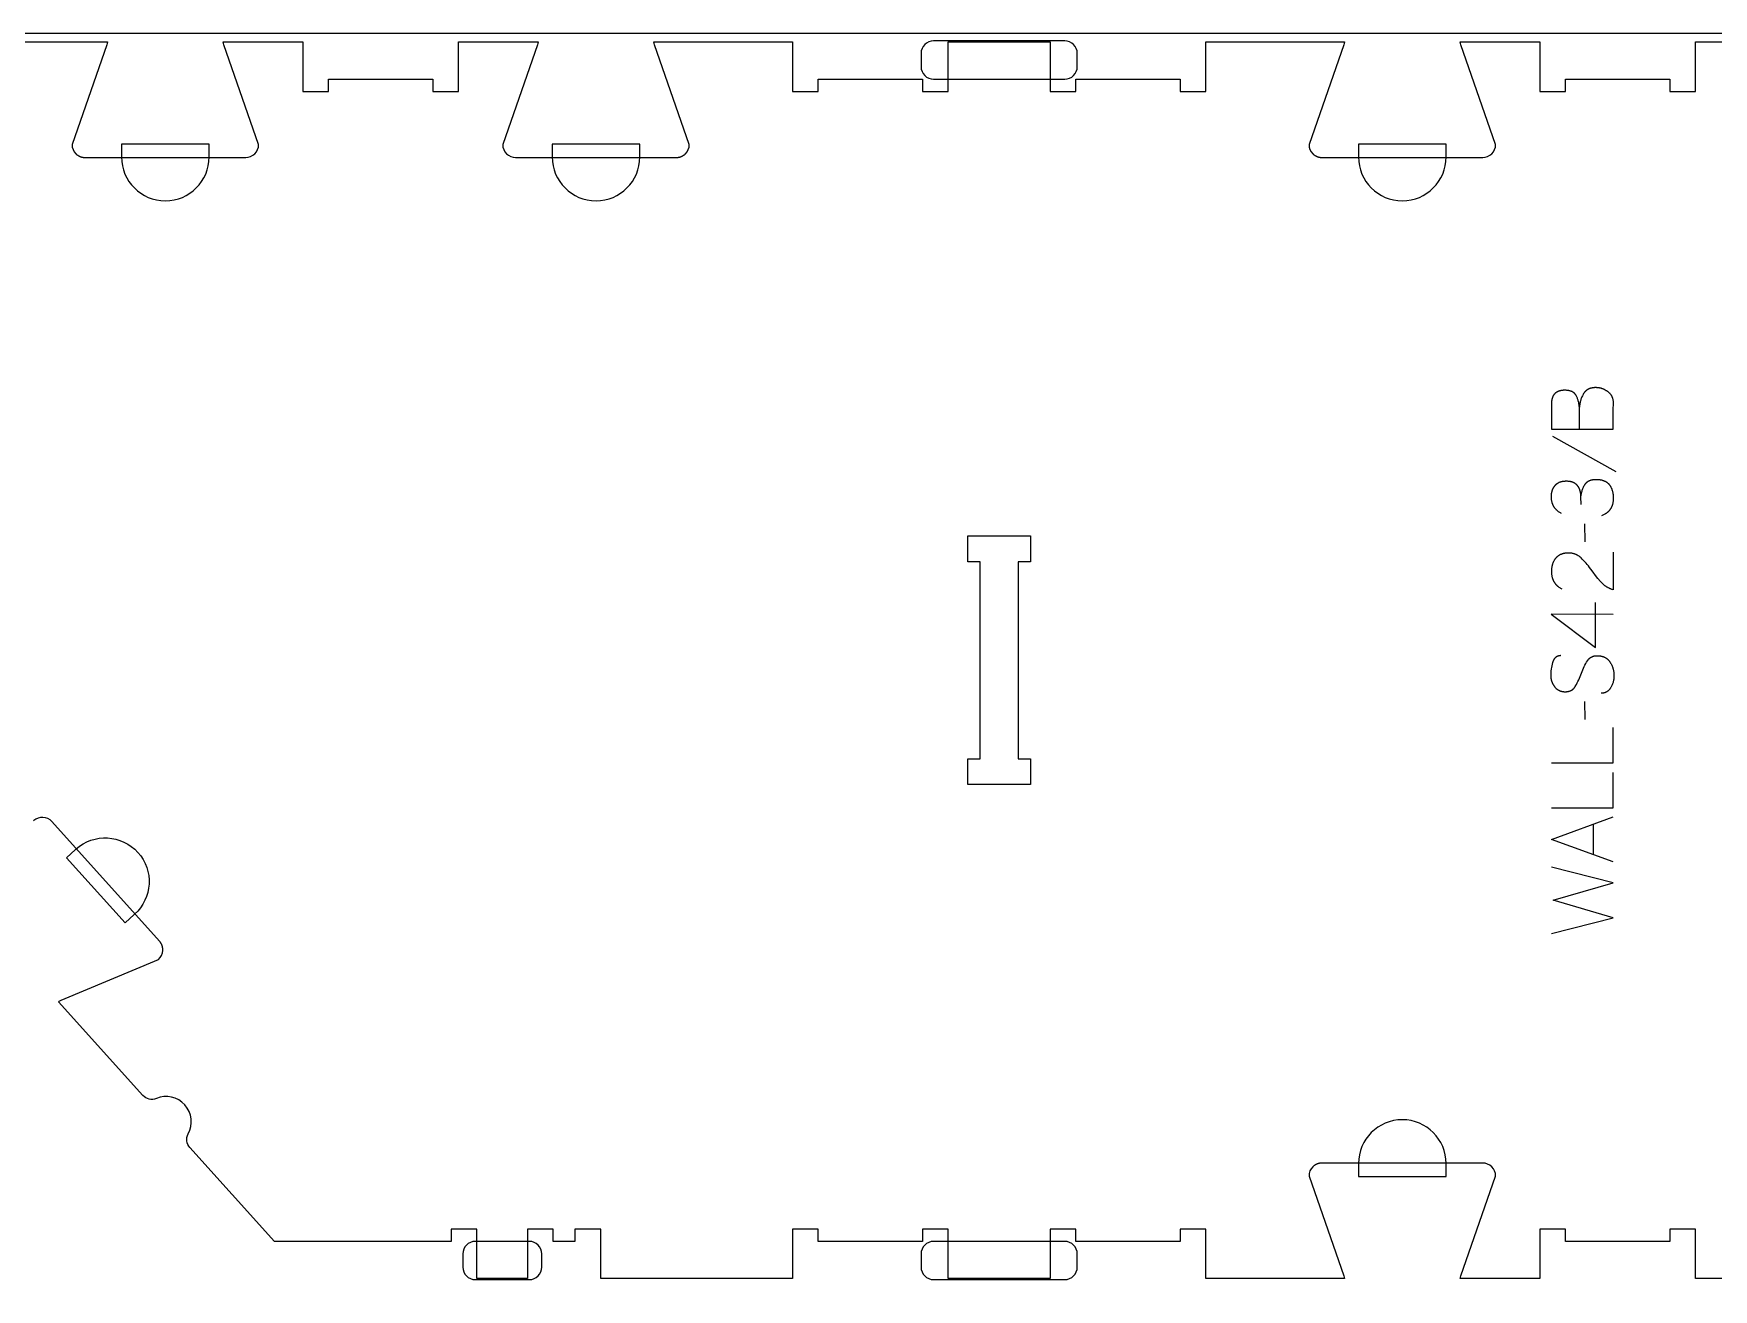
# Model space of a CAD drawing. Extents: x -13885 to -10701, y -19593 to -11999.
# Drawn here: x -13108 to -12293, y -13312 to -12703 of the extents above; entities that cross this region are included whole.
import ezdxf

# ---------------------------------------------------------------- set-up
doc = ezdxf.new("R2010")
doc.units = 0
for name, color, linetype in [('0_SHEET_SPRUCEPLY_2440X122', 1, 'CONTINUOUS'), ('1_ANYTOOL_1MMDEEP_LABELS_S', 2, 'CONTINUOUS'), ('3_ANYTOOL_CUTTHROUGH_INSID', 4, 'CONTINUOUS'), ('4_ANYTOOL_CUTTHROUGH_OUTSI', 5, 'CONTINUOUS'), ('5_ANYTOOL_HALF_MILL_9MM_IN', 3, 'CONTINUOUS')]:
    doc.layers.add(name, color=color, linetype=linetype)

msp = doc.modelspace()

# ---------------------------------------------------------------- linework, layer by layer
at = {"layer": '0_SHEET_SPRUCEPLY_2440X122'}
msp.add_lwpolyline([(-13513.11, -12703.28), (-13513.11, -13923.28), (-11073.11, -13923.28), (-11073.11, -12703.28)], close=True, dxfattribs=at)
at = {"layer": '1_ANYTOOL_1MMDEEP_LABELS_S'}
for points in [[(-12371.69, -12894.97), (-12341.69, -12894.97), (-12341.69, -12885.28), (-12341.6, -12882.75), (-12341.6, -12882.52), (-12341.6, -12882.3), (-12341.6, -12882.07), (-12341.61, -12881.86), (-12341.63, -12881.64), (-12341.65, -12881.43), (-12341.68, -12881.22), (-12341.72, -12881.01), (-12341.75, -12880.81), (-12341.8, -12880.6), (-12341.85, -12880.41), (-12341.91, -12880.21), (-12341.97, -12880.02), (-12342.03, -12879.83), (-12342.11, -12879.65), (-12342.19, -12879.47), (-12342.27, -12879.29), (-12342.36, -12879.11), (-12342.45, -12878.94), (-12342.55, -12878.77), (-12342.66, -12878.61), (-12342.77, -12878.44), (-12342.89, -12878.28), (-12343.01, -12878.13), (-12343.14, -12877.97), (-12343.27, -12877.82), (-12343.41, -12877.68), (-12343.56, -12877.53), (-12343.71, -12877.39), (-12343.87, -12877.25), (-12344.03, -12877.12), (-12344.19, -12876.99), (-12344.36, -12876.86), (-12344.54, -12876.74), (-12344.71, -12876.62), (-12344.88, -12876.5), (-12345.06, -12876.39), (-12345.24, -12876.28), (-12345.41, -12876.18), (-12345.59, -12876.08), (-12345.77, -12875.98), (-12345.95, -12875.89), (-12346.13, -12875.8), (-12346.32, -12875.72), (-12346.5, -12875.64), (-12346.69, -12875.57), (-12346.87, -12875.5), (-12347.06, -12875.43), (-12347.25, -12875.37), (-12347.44, -12875.31), (-12347.63, -12875.25), (-12347.82, -12875.2), (-12348.02, -12875.15), (-12348.21, -12875.11), (-12348.41, -12875.07), (-12348.6, -12875.04), (-12348.8, -12875.01), (-12349, -12874.98), (-12349.2, -12874.96), (-12349.4, -12874.94), (-12349.6, -12874.93), (-12349.81, -12874.92), (-12350.01, -12874.91), (-12350.22, -12874.91), (-12350.47, -12874.91), (-12350.72, -12874.92), (-12350.96, -12874.93), (-12351.2, -12874.95), (-12351.43, -12874.98), (-12351.66, -12875.01), (-12351.89, -12875.05), (-12352.11, -12875.09), (-12352.32, -12875.14), (-12352.54, -12875.19), (-12352.74, -12875.25), (-12352.95, -12875.32), (-12353.15, -12875.39), (-12353.34, -12875.47), (-12353.53, -12875.55), (-12353.71, -12875.64), (-12353.8, -12875.68), (-12353.89, -12875.73), (-12353.98, -12875.78), (-12354.07, -12875.83), (-12354.16, -12875.88), (-12354.24, -12875.94), (-12354.33, -12875.99), (-12354.41, -12876.05), (-12354.49, -12876.1), (-12354.57, -12876.16), (-12354.65, -12876.22), (-12354.73, -12876.29), (-12354.81, -12876.35), (-12354.88, -12876.41), (-12354.96, -12876.48), (-12355.03, -12876.55), (-12355.11, -12876.62), (-12355.18, -12876.69), (-12355.25, -12876.76), (-12355.32, -12876.83), (-12355.39, -12876.91), (-12355.45, -12876.98), (-12355.59, -12877.14), (-12355.71, -12877.3), (-12355.83, -12877.47), (-12355.95, -12877.64), (-12356.07, -12877.82), (-12356.28, -12878.19), (-12356.49, -12878.56), (-12356.68, -12878.94), (-12356.86, -12879.33), (-12357.03, -12879.72), (-12357.19, -12880.12), (-12357.34, -12880.52), (-12357.47, -12880.93), (-12357.6, -12881.35), (-12357.71, -12881.77), (-12357.81, -12882.19), (-12357.9, -12882.63), (-12357.98, -12883.07), (-12358.05, -12883.51), (-12358.1, -12883.97), (-12358.14, -12884.42)], [(-12358.02, -12894.97), (-12358.14, -12884.42), (-12358.18, -12884.02), (-12358.22, -12883.63), (-12358.26, -12883.24), (-12358.32, -12882.86), (-12358.39, -12882.48), (-12358.46, -12882.11), (-12358.55, -12881.75), (-12358.64, -12881.39), (-12358.74, -12881.03), (-12358.86, -12880.68), (-12358.98, -12880.34), (-12359.1, -12880), (-12359.24, -12879.67), (-12359.39, -12879.34), (-12359.54, -12879.02), (-12359.71, -12878.7), (-12359.75, -12878.62), (-12359.8, -12878.55), (-12359.84, -12878.47), (-12359.89, -12878.4), (-12359.94, -12878.33), (-12359.99, -12878.25), (-12360.04, -12878.18), (-12360.09, -12878.11), (-12360.14, -12878.05), (-12360.2, -12877.98), (-12360.26, -12877.91), (-12360.31, -12877.85), (-12360.37, -12877.79), (-12360.43, -12877.72), (-12360.5, -12877.66), (-12360.56, -12877.6), (-12360.62, -12877.55), (-12360.69, -12877.49), (-12360.76, -12877.43), (-12360.83, -12877.38), (-12360.9, -12877.33), (-12360.97, -12877.27), (-12361.04, -12877.22), (-12361.12, -12877.17), (-12361.19, -12877.13), (-12361.27, -12877.08), (-12361.35, -12877.03), (-12361.43, -12876.99), (-12361.51, -12876.94), (-12361.59, -12876.9), (-12361.67, -12876.86), (-12361.76, -12876.82), (-12361.85, -12876.78), (-12361.94, -12876.75), (-12362.12, -12876.67), (-12362.3, -12876.61), (-12362.49, -12876.55), (-12362.69, -12876.49), (-12362.89, -12876.44), (-12363.1, -12876.39), (-12363.31, -12876.35), (-12363.53, -12876.31), (-12363.76, -12876.28), (-12363.99, -12876.26), (-12364.22, -12876.23), (-12364.46, -12876.22), (-12364.71, -12876.2), (-12364.96, -12876.2), (-12365.22, -12876.19), (-12365.61, -12876.2), (-12365.81, -12876.21), (-12366, -12876.22), (-12366.19, -12876.24), (-12366.37, -12876.25), (-12366.55, -12876.27), (-12366.73, -12876.3), (-12366.91, -12876.33), (-12367.08, -12876.36), (-12367.25, -12876.39), (-12367.41, -12876.43), (-12367.58, -12876.47), (-12367.74, -12876.51), (-12367.89, -12876.56), (-12368.05, -12876.61), (-12368.2, -12876.67), (-12368.34, -12876.72), (-12368.49, -12876.78), (-12368.63, -12876.85), (-12368.77, -12876.91), (-12368.9, -12876.98), (-12369.03, -12877.06), (-12369.16, -12877.13), (-12369.28, -12877.21), (-12369.41, -12877.3), (-12369.52, -12877.38), (-12369.64, -12877.47), (-12369.75, -12877.57), (-12369.86, -12877.66), (-12369.97, -12877.76), (-12370.07, -12877.87), (-12370.17, -12877.97), (-12370.27, -12878.08), (-12370.36, -12878.19), (-12370.45, -12878.31), (-12370.54, -12878.43), (-12370.62, -12878.55), (-12370.7, -12878.68), (-12370.78, -12878.81), (-12370.85, -12878.94), (-12370.92, -12879.07), (-12370.99, -12879.21), (-12371.06, -12879.35), (-12371.12, -12879.5), (-12371.18, -12879.65), (-12371.23, -12879.8), (-12371.28, -12879.96), (-12371.33, -12880.11), (-12371.38, -12880.27), (-12371.42, -12880.44), (-12371.46, -12880.61), (-12371.5, -12880.78), (-12371.53, -12880.95), (-12371.56, -12881.13), (-12371.59, -12881.31), (-12371.61, -12881.5), (-12371.63, -12881.69), (-12371.65, -12881.88), (-12371.66, -12882.07), (-12371.68, -12882.47), (-12371.69, -12882.88), (-12371.69, -12894.97)], [(-12371.22, -12898.39), (-12340.44, -12915.58)], [(-12366.76, -12935.94), (-12367.06, -12935.78), (-12367.36, -12935.61), (-12367.64, -12935.44), (-12367.91, -12935.27), (-12368.18, -12935.08), (-12368.43, -12934.89), (-12368.68, -12934.7), (-12368.8, -12934.6), (-12368.91, -12934.49), (-12369.03, -12934.39), (-12369.14, -12934.28), (-12369.25, -12934.18), (-12369.36, -12934.07), (-12369.46, -12933.96), (-12369.56, -12933.85), (-12369.66, -12933.74), (-12369.76, -12933.62), (-12369.86, -12933.5), (-12369.95, -12933.39), (-12370.04, -12933.27), (-12370.13, -12933.15), (-12370.21, -12933.02), (-12370.3, -12932.9), (-12370.38, -12932.77), (-12370.45, -12932.65), (-12370.53, -12932.52), (-12370.6, -12932.39), (-12370.68, -12932.26), (-12370.74, -12932.12), (-12370.81, -12931.99), (-12370.87, -12931.85), (-12370.94, -12931.71), (-12370.99, -12931.57), (-12371.05, -12931.43), (-12371.1, -12931.29), (-12371.16, -12931.15), (-12371.21, -12931), (-12371.25, -12930.85), (-12371.3, -12930.7), (-12371.38, -12930.4), (-12371.45, -12930.09), (-12371.51, -12929.78), (-12371.57, -12929.45), (-12371.61, -12929.13), (-12371.64, -12928.79), (-12371.67, -12928.45), (-12371.68, -12928.1), (-12371.69, -12927.75), (-12371.69, -12927.54), (-12371.68, -12927.33), (-12371.67, -12927.13), (-12371.66, -12926.92), (-12371.64, -12926.72), (-12371.62, -12926.53), (-12371.6, -12926.33), (-12371.57, -12926.14), (-12371.54, -12925.95), (-12371.5, -12925.76), (-12371.46, -12925.57), (-12371.42, -12925.39), (-12371.38, -12925.21), (-12371.33, -12925.03), (-12371.27, -12924.86), (-12371.22, -12924.68), (-12371.15, -12924.51), (-12371.09, -12924.34), (-12371.02, -12924.18), (-12370.95, -12924.01), (-12370.87, -12923.85), (-12370.8, -12923.69), (-12370.71, -12923.54), (-12370.63, -12923.38), (-12370.54, -12923.23), (-12370.44, -12923.08), (-12370.34, -12922.94), (-12370.24, -12922.79), (-12370.14, -12922.65), (-12370.03, -12922.51), (-12369.92, -12922.38), (-12369.8, -12922.24), (-12369.68, -12922.11), (-12369.56, -12921.99), (-12369.43, -12921.87), (-12369.31, -12921.75), (-12369.17, -12921.63), (-12369.04, -12921.52), (-12368.9, -12921.42), (-12368.76, -12921.32), (-12368.62, -12921.22), (-12368.47, -12921.13), (-12368.32, -12921.04), (-12368.16, -12920.96), (-12368.01, -12920.88), (-12367.85, -12920.8), (-12367.69, -12920.73), (-12367.52, -12920.66), (-12367.35, -12920.6), (-12367.18, -12920.54), (-12367, -12920.49), (-12366.82, -12920.44), (-12366.64, -12920.39), (-12366.46, -12920.35), (-12366.27, -12920.31), (-12366.08, -12920.28), (-12365.89, -12920.25), (-12365.69, -12920.23), (-12365.49, -12920.21), (-12365.29, -12920.19), (-12365.08, -12920.18), (-12364.87, -12920.17), (-12364.66, -12920.17), (-12364.1, -12920.17), (-12363.77, -12920.18), (-12363.45, -12920.21), (-12363.13, -12920.24), (-12362.83, -12920.28), (-12362.69, -12920.3), (-12362.54, -12920.33), (-12362.4, -12920.36), (-12362.26, -12920.39), (-12362.12, -12920.42), (-12361.99, -12920.46), (-12361.86, -12920.49), (-12361.73, -12920.53), (-12361.6, -12920.57), (-12361.48, -12920.62), (-12361.36, -12920.66), (-12361.24, -12920.71), (-12361.13, -12920.76), (-12361.01, -12920.82), (-12360.9, -12920.87), (-12360.79, -12920.93), (-12360.69, -12920.99), (-12360.59, -12921.05), (-12360.49, -12921.12), (-12360.39, -12921.18), (-12360.29, -12921.25), (-12360.2, -12921.32), (-12360.02, -12921.47), (-12359.85, -12921.62), (-12359.69, -12921.78), (-12359.53, -12921.94), (-12359.45, -12922.02), (-12359.37, -12922.1), (-12359.3, -12922.18), (-12359.23, -12922.27), (-12359.16, -12922.35), (-12359.09, -12922.44), (-12359.02, -12922.53), (-12358.96, -12922.62), (-12358.9, -12922.71), (-12358.83, -12922.8), (-12358.77, -12922.89), (-12358.71, -12922.99), (-12358.66, -12923.08), (-12358.6, -12923.18), (-12358.55, -12923.27), (-12358.5, -12923.37), (-12358.45, -12923.47), (-12358.4, -12923.57), (-12358.35, -12923.67), (-12358.31, -12923.77), (-12358.26, -12923.88), (-12358.22, -12923.98), (-12358.14, -12924.19), (-12358.07, -12924.41), (-12358, -12924.63), (-12357.94, -12924.85), (-12357.88, -12925.07), (-12357.82, -12925.29), (-12357.77, -12925.52), (-12357.73, -12925.75), (-12357.68, -12925.98), (-12357.65, -12926.21), (-12357.61, -12926.45), (-12357.58, -12926.68), (-12357.56, -12926.92), (-12357.54, -12927.16), (-12357.52, -12927.41), (-12357.51, -12927.65), (-12357.5, -12927.9), (-12357.46, -12931.61)], [(-12357.46, -12928.82), (-12357.43, -12928.39), (-12357.39, -12927.95), (-12357.35, -12927.52), (-12357.29, -12927.1), (-12357.22, -12926.68), (-12357.13, -12926.27), (-12357.04, -12925.85), (-12356.94, -12925.45), (-12356.82, -12925.05), (-12356.7, -12924.65), (-12356.56, -12924.25), (-12356.42, -12923.86), (-12356.26, -12923.48), (-12356.09, -12923.1), (-12355.91, -12922.72), (-12355.72, -12922.35), (-12355.62, -12922.17), (-12355.52, -12921.99), (-12355.46, -12921.91), (-12355.41, -12921.82), (-12355.35, -12921.74), (-12355.29, -12921.66), (-12355.23, -12921.58), (-12355.17, -12921.5), (-12355.11, -12921.42), (-12355.05, -12921.35), (-12354.99, -12921.27), (-12354.92, -12921.2), (-12354.85, -12921.13), (-12354.79, -12921.06), (-12354.72, -12920.99), (-12354.65, -12920.92), (-12354.58, -12920.86), (-12354.5, -12920.79), (-12354.43, -12920.73), (-12354.36, -12920.67), (-12354.28, -12920.61), (-12354.2, -12920.55), (-12354.12, -12920.49), (-12354.05, -12920.44), (-12353.96, -12920.38), (-12353.88, -12920.33), (-12353.8, -12920.28), (-12353.71, -12920.23), (-12353.63, -12920.18), (-12353.54, -12920.13), (-12353.45, -12920.09), (-12353.37, -12920.04), (-12353.27, -12920), (-12353.18, -12919.96), (-12353.09, -12919.92), (-12353, -12919.88), (-12352.8, -12919.81), (-12352.61, -12919.74), (-12352.41, -12919.68), (-12352.2, -12919.63), (-12351.99, -12919.58), (-12351.77, -12919.54), (-12351.55, -12919.5), (-12351.33, -12919.47), (-12351.1, -12919.44), (-12350.86, -12919.42), (-12350.62, -12919.41), (-12350.38, -12919.4), (-12350.13, -12919.39), (-12349.85, -12919.4), (-12349.58, -12919.4), (-12349.31, -12919.42), (-12349.04, -12919.43), (-12348.79, -12919.45), (-12348.53, -12919.48), (-12348.28, -12919.51), (-12348.04, -12919.55), (-12347.8, -12919.59), (-12347.56, -12919.64), (-12347.33, -12919.69), (-12347.11, -12919.74), (-12346.89, -12919.8), (-12346.68, -12919.87), (-12346.47, -12919.94), (-12346.26, -12920.02), (-12346.06, -12920.1), (-12345.87, -12920.18), (-12345.68, -12920.27), (-12345.49, -12920.37), (-12345.31, -12920.46), (-12345.14, -12920.57), (-12344.97, -12920.68), (-12344.8, -12920.79), (-12344.64, -12920.91), (-12344.49, -12921.04), (-12344.34, -12921.16), (-12344.26, -12921.23), (-12344.19, -12921.3), (-12344.12, -12921.37), (-12344.05, -12921.44), (-12343.98, -12921.51), (-12343.91, -12921.58), (-12343.85, -12921.65), (-12343.78, -12921.73), (-12343.66, -12921.88), (-12343.54, -12922.04), (-12343.42, -12922.2), (-12343.31, -12922.36), (-12343.2, -12922.53), (-12343.09, -12922.7), (-12342.99, -12922.88), (-12342.89, -12923.05), (-12342.8, -12923.24), (-12342.71, -12923.42), (-12342.62, -12923.61), (-12342.54, -12923.8), (-12342.46, -12924), (-12342.38, -12924.2), (-12342.31, -12924.4), (-12342.24, -12924.61), (-12342.18, -12924.82), (-12342.12, -12925.03), (-12342.06, -12925.25), (-12342.01, -12925.47), (-12341.96, -12925.69), (-12341.92, -12925.92), (-12341.88, -12926.15), (-12341.84, -12926.38), (-12341.81, -12926.62), (-12341.76, -12927.11), (-12341.72, -12927.61), (-12341.69, -12928.12), (-12341.69, -12928.65), (-12341.69, -12929.03), (-12341.71, -12929.41), (-12341.74, -12929.77), (-12341.78, -12930.13), (-12341.83, -12930.48), (-12341.86, -12930.66), (-12341.89, -12930.83), (-12341.92, -12931), (-12341.96, -12931.16), (-12342, -12931.33), (-12342.04, -12931.49), (-12342.09, -12931.65), (-12342.14, -12931.81), (-12342.19, -12931.97), (-12342.24, -12932.12), (-12342.3, -12932.28), (-12342.36, -12932.43), (-12342.42, -12932.58), (-12342.49, -12932.73), (-12342.56, -12932.87), (-12342.63, -12933.02), (-12342.7, -12933.16), (-12342.78, -12933.3), (-12342.86, -12933.43), (-12342.94, -12933.57), (-12343.02, -12933.7), (-12343.11, -12933.84), (-12343.2, -12933.97), (-12343.3, -12934.1), (-12343.39, -12934.22), (-12343.49, -12934.35), (-12343.59, -12934.47), (-12343.7, -12934.59), (-12343.8, -12934.71), (-12343.91, -12934.83), (-12344.03, -12934.94), (-12344.14, -12935.05), (-12344.26, -12935.16), (-12344.38, -12935.27), (-12344.51, -12935.38), (-12344.63, -12935.49), (-12344.76, -12935.59), (-12344.89, -12935.69), (-12345.03, -12935.79), (-12345.17, -12935.89), (-12345.31, -12935.98), (-12345.45, -12936.08), (-12345.6, -12936.17), (-12345.74, -12936.26), (-12346.05, -12936.43), (-12346.37, -12936.6), (-12346.7, -12936.76), (-12347.04, -12936.91), (-12347.39, -12937.05)], [(-12355.57, -12940.91), (-12355.49, -12949.69)], [(-12341.73, -12954.62), (-12341.77, -12972.92), (-12342.23, -12972.78), (-12342.45, -12972.7), (-12342.68, -12972.62), (-12342.89, -12972.53), (-12343.11, -12972.44), (-12343.33, -12972.35), (-12343.54, -12972.25), (-12343.75, -12972.15), (-12343.96, -12972.05), (-12344.16, -12971.94), (-12344.37, -12971.83), (-12344.57, -12971.72), (-12344.76, -12971.6), (-12344.96, -12971.48), (-12345.15, -12971.35), (-12345.34, -12971.22), (-12345.53, -12971.09), (-12345.72, -12970.96), (-12345.9, -12970.82), (-12346.08, -12970.68), (-12346.26, -12970.53), (-12346.44, -12970.38), (-12346.61, -12970.23), (-12346.79, -12970.07), (-12346.96, -12969.91), (-12347.12, -12969.75), (-12347.29, -12969.58), (-12347.45, -12969.41), (-12347.61, -12969.23), (-12347.92, -12968.87), (-12349.14, -12967.4), (-12350.33, -12965.91), (-12351.49, -12964.4), (-12352.62, -12962.87), (-12353.18, -12962.12), (-12353.75, -12961.38), (-12354.32, -12960.67), (-12354.91, -12959.99), (-12355.5, -12959.32), (-12356.1, -12958.67), (-12356.71, -12958.05), (-12357.33, -12957.45), (-12357.49, -12957.31), (-12357.65, -12957.17), (-12357.81, -12957.03), (-12357.97, -12956.9), (-12358.13, -12956.77), (-12358.3, -12956.65), (-12358.47, -12956.53), (-12358.65, -12956.42), (-12358.82, -12956.31), (-12359, -12956.21), (-12359.18, -12956.11), (-12359.36, -12956.02), (-12359.54, -12955.93), (-12359.73, -12955.84), (-12359.91, -12955.76), (-12360.1, -12955.68), (-12360.3, -12955.61), (-12360.49, -12955.55), (-12360.69, -12955.48), (-12360.89, -12955.43), (-12361.09, -12955.37), (-12361.29, -12955.32), (-12361.5, -12955.28), (-12361.71, -12955.24), (-12361.92, -12955.21), (-12362.13, -12955.18), (-12362.35, -12955.15), (-12362.57, -12955.13), (-12362.79, -12955.12), (-12363.01, -12955.1), (-12363.23, -12955.1), (-12363.46, -12955.09), (-12363.71, -12955.1), (-12363.95, -12955.1), (-12364.2, -12955.12), (-12364.44, -12955.13), (-12364.67, -12955.16), (-12364.9, -12955.18), (-12365.13, -12955.22), (-12365.35, -12955.25), (-12365.57, -12955.29), (-12365.79, -12955.34), (-12366, -12955.39), (-12366.21, -12955.45), (-12366.41, -12955.51), (-12366.61, -12955.58), (-12366.81, -12955.65), (-12367, -12955.73), (-12367.19, -12955.81), (-12367.38, -12955.89), (-12367.56, -12955.99), (-12367.74, -12956.08), (-12367.92, -12956.18), (-12368.09, -12956.29), (-12368.25, -12956.4), (-12368.42, -12956.52), (-12368.58, -12956.64), (-12368.73, -12956.76), (-12368.88, -12956.89), (-12369.03, -12957.03), (-12369.18, -12957.17), (-12369.32, -12957.32), (-12369.45, -12957.47), (-12369.59, -12957.62), (-12369.72, -12957.78), (-12369.84, -12957.94), (-12369.96, -12958.11), (-12370.08, -12958.28), (-12370.19, -12958.45), (-12370.3, -12958.62), (-12370.41, -12958.79), (-12370.51, -12958.97), (-12370.6, -12959.15), (-12370.69, -12959.33), (-12370.78, -12959.52), (-12370.87, -12959.71), (-12370.95, -12959.9), (-12371.02, -12960.09), (-12371.09, -12960.29), (-12371.16, -12960.48), (-12371.23, -12960.68), (-12371.29, -12960.89), (-12371.34, -12961.09), (-12371.39, -12961.3), (-12371.44, -12961.51), (-12371.48, -12961.73), (-12371.52, -12961.94), (-12371.56, -12962.16), (-12371.59, -12962.38), (-12371.61, -12962.61), (-12371.64, -12962.84), (-12371.65, -12963.07), (-12371.67, -12963.3), (-12371.68, -12963.53), (-12371.69, -12964.01), (-12371.68, -12964.37), (-12371.67, -12964.73), (-12371.64, -12965.09), (-12371.61, -12965.43), (-12371.56, -12965.78), (-12371.51, -12966.11), (-12371.44, -12966.44), (-12371.37, -12966.76), (-12371.28, -12967.07), (-12371.24, -12967.23), (-12371.19, -12967.38), (-12371.14, -12967.53), (-12371.08, -12967.68), (-12371.03, -12967.83), (-12370.97, -12967.97), (-12370.91, -12968.12), (-12370.85, -12968.26), (-12370.78, -12968.4), (-12370.71, -12968.54), (-12370.64, -12968.68), (-12370.57, -12968.82), (-12370.49, -12968.95), (-12370.41, -12969.09), (-12370.33, -12969.22), (-12370.25, -12969.35), (-12370.16, -12969.48), (-12370.07, -12969.6), (-12369.98, -12969.73), (-12369.89, -12969.85), (-12369.79, -12969.98), (-12369.69, -12970.1), (-12369.59, -12970.21), (-12369.49, -12970.33), (-12369.38, -12970.45), (-12369.28, -12970.56), (-12369.17, -12970.67), (-12369.05, -12970.78), (-12368.94, -12970.89), (-12368.82, -12971), (-12368.7, -12971.11), (-12368.57, -12971.21), (-12368.32, -12971.41), (-12368.06, -12971.61), (-12367.78, -12971.8), (-12367.5, -12971.98), (-12367.2, -12972.16), (-12366.9, -12972.33), (-12366.59, -12972.49)], [(-12350.34, -13000.82), (-12350.34, -12979.05)], [(-12341.69, -12984.84), (-12371.73, -12984.79), (-12350.34, -13000.82)], [(-12367.1, -13004.85), (-12367.29, -13004.85), (-12367.38, -13004.86), (-12367.47, -13004.86), (-12367.56, -13004.87), (-12367.65, -13004.88), (-12367.74, -13004.89), (-12367.83, -13004.9), (-12367.92, -13004.92), (-12368, -13004.93), (-12368.09, -13004.95), (-12368.17, -13004.97), (-12368.25, -13004.99), (-12368.33, -13005.01), (-12368.41, -13005.03), (-12368.49, -13005.06), (-12368.57, -13005.08), (-12368.65, -13005.11), (-12368.72, -13005.14), (-12368.8, -13005.17), (-12368.87, -13005.2), (-12368.95, -13005.24), (-12369.02, -13005.27), (-12369.09, -13005.31), (-12369.16, -13005.35), (-12369.23, -13005.39), (-12369.29, -13005.43), (-12369.36, -13005.48), (-12369.43, -13005.52), (-12369.49, -13005.57), (-12369.56, -13005.62), (-12369.62, -13005.67), (-12369.68, -13005.72), (-12369.74, -13005.78), (-12369.8, -13005.83), (-12369.86, -13005.89), (-12369.92, -13005.95), (-12369.97, -13006.01), (-12370.03, -13006.07), (-12370.08, -13006.13), (-12370.14, -13006.2), (-12370.19, -13006.26), (-12370.24, -13006.33), (-12370.29, -13006.4), (-12370.34, -13006.47), (-12370.39, -13006.55), (-12370.44, -13006.62), (-12370.48, -13006.7), (-12370.53, -13006.77), (-12370.57, -13006.85), (-12370.62, -13006.93), (-12370.66, -13007.02), (-12370.74, -13007.19), (-12370.82, -13007.36), (-12370.89, -13007.54), (-12370.96, -13007.73), (-12371.03, -13007.93), (-12371.09, -13008.13), (-12371.31, -13008.94), (-12371.5, -13009.74), (-12371.66, -13010.53), (-12371.79, -13011.3), (-12371.85, -13011.68), (-12371.9, -13012.05), (-12371.94, -13012.43), (-12371.97, -13012.79), (-12372, -13013.16), (-12372.02, -13013.52), (-12372.03, -13013.88), (-12372.03, -13014.24), (-12372.03, -13014.43), (-12372.02, -13014.63), (-12372.01, -13014.82), (-12372, -13015.01), (-12371.99, -13015.2), (-12371.97, -13015.39), (-12371.94, -13015.58), (-12371.92, -13015.76), (-12371.89, -13015.95), (-12371.85, -13016.13), (-12371.81, -13016.31), (-12371.77, -13016.49), (-12371.73, -13016.67), (-12371.68, -13016.85), (-12371.63, -13017.03), (-12371.57, -13017.21), (-12371.52, -13017.38), (-12371.45, -13017.55), (-12371.39, -13017.73), (-12371.32, -13017.9), (-12371.25, -13018.07), (-12371.17, -13018.24), (-12371.09, -13018.4), (-12371.01, -13018.57), (-12370.92, -13018.73), (-12370.83, -13018.9), (-12370.73, -13019.06), (-12370.64, -13019.22), (-12370.53, -13019.38), (-12370.43, -13019.54), (-12370.32, -13019.7), (-12370.21, -13019.85), (-12370.09, -13020), (-12369.97, -13020.15), (-12369.85, -13020.3), (-12369.73, -13020.43), (-12369.6, -13020.57), (-12369.47, -13020.7), (-12369.34, -13020.82), (-12369.2, -13020.94), (-12369.06, -13021.05), (-12368.92, -13021.16), (-12368.77, -13021.27), (-12368.62, -13021.37), (-12368.47, -13021.46), (-12368.32, -13021.55), (-12368.16, -13021.64), (-12368, -13021.72), (-12367.83, -13021.79), (-12367.66, -13021.86), (-12367.49, -13021.93), (-12367.32, -13021.99), (-12367.14, -13022.04), (-12366.96, -13022.09), (-12366.78, -13022.14), (-12366.6, -13022.18), (-12366.41, -13022.22), (-12366.22, -13022.25), (-12366.02, -13022.28), (-12365.82, -13022.3), (-12365.62, -13022.32), (-12365.42, -13022.33), (-12365.21, -13022.33), (-12365, -13022.34), (-12364.79, -13022.33), (-12364.57, -13022.33), (-12364.37, -13022.31), (-12364.16, -13022.29), (-12363.96, -13022.27), (-12363.77, -13022.24), (-12363.57, -13022.2), (-12363.38, -13022.16), (-12363.2, -13022.11), (-12363.02, -13022.06), (-12362.84, -13022), (-12362.66, -13021.94), (-12362.58, -13021.91), (-12362.49, -13021.87), (-12362.41, -13021.83), (-12362.32, -13021.8), (-12362.24, -13021.76), (-12362.16, -13021.72), (-12362.08, -13021.67), (-12362, -13021.63), (-12361.92, -13021.59), (-12361.85, -13021.54), (-12361.77, -13021.49), (-12361.69, -13021.44), (-12361.62, -13021.39), (-12361.54, -13021.34), (-12361.47, -13021.29), (-12361.4, -13021.23), (-12361.33, -13021.18), (-12361.26, -13021.12), (-12361.19, -13021.06), (-12361.12, -13021), (-12361.05, -13020.94), (-12360.99, -13020.88), (-12360.92, -13020.81), (-12360.85, -13020.75), (-12360.73, -13020.61), (-12360.61, -13020.47), (-12360.49, -13020.32), (-12360.37, -13020.17), (-12360.26, -13020.01), (-12360.15, -13019.85), (-12360.05, -13019.68), (-12359.94, -13019.51), (-12359.55, -13018.79), (-12359.17, -13018.06), (-12358.81, -13017.31), (-12358.45, -13016.55), (-12358.1, -13015.77), (-12357.77, -13014.98), (-12357.45, -13014.16), (-12357.14, -13013.34), (-12356.82, -13012.51), (-12356.5, -13011.71), (-12356.15, -13010.92), (-12355.79, -13010.16), (-12355.42, -13009.41), (-12355.03, -13008.68), (-12354.62, -13007.98), (-12354.2, -13007.29), (-12354.09, -13007.13), (-12353.98, -13006.97), (-12353.86, -13006.81), (-12353.8, -13006.74), (-12353.74, -13006.67), (-12353.68, -13006.59), (-12353.62, -13006.52), (-12353.55, -13006.45), (-12353.49, -13006.39), (-12353.42, -13006.32), (-12353.35, -13006.26), (-12353.29, -13006.19), (-12353.22, -13006.13), (-12353.15, -13006.07), (-12353.08, -13006.01), (-12353.01, -13005.96), (-12352.93, -13005.9), (-12352.86, -13005.85), (-12352.78, -13005.79), (-12352.71, -13005.74), (-12352.63, -13005.69), (-12352.55, -13005.64), (-12352.48, -13005.6), (-12352.4, -13005.55), (-12352.32, -13005.51), (-12352.23, -13005.46), (-12352.15, -13005.42), (-12352.07, -13005.38), (-12351.98, -13005.34), (-12351.9, -13005.31), (-12351.81, -13005.27), (-12351.72, -13005.24), (-12351.64, -13005.21), (-12351.55, -13005.18), (-12351.46, -13005.15), (-12351.36, -13005.12), (-12351.27, -13005.09), (-12351.08, -13005.04), (-12350.89, -13005), (-12350.7, -13004.96), (-12350.5, -13004.93), (-12350.29, -13004.91), (-12350.09, -13004.89), (-12349.87, -13004.87), (-12349.66, -13004.87), (-12349.44, -13004.86), (-12349.22, -13004.87), (-12348.99, -13004.88), (-12348.76, -13004.89), (-12348.53, -13004.92), (-12348.3, -13004.94), (-12348.08, -13004.97), (-12347.86, -13005.01), (-12347.64, -13005.05), (-12347.43, -13005.1), (-12347.22, -13005.15), (-12347.01, -13005.21), (-12346.81, -13005.27), (-12346.61, -13005.33), (-12346.42, -13005.4), (-12346.23, -13005.48), (-12346.04, -13005.56), (-12345.86, -13005.65), (-12345.68, -13005.74), (-12345.51, -13005.84), (-12345.34, -13005.94), (-12345.17, -13006.05), (-12345, -13006.16), (-12344.84, -13006.27), (-12344.69, -13006.4), (-12344.53, -13006.52), (-12344.38, -13006.65), (-12344.24, -13006.79), (-12344.1, -13006.93), (-12343.96, -13007.08), (-12343.82, -13007.23), (-12343.69, -13007.39), (-12343.57, -13007.55), (-12343.44, -13007.72), (-12343.32, -13007.89), (-12343.21, -13008.07), (-12342.99, -13008.43), (-12342.78, -13008.79), (-12342.59, -13009.16), (-12342.41, -13009.53), (-12342.24, -13009.9), (-12342.09, -13010.28), (-12342.02, -13010.47), (-12341.96, -13010.66), (-12341.89, -13010.86), (-12341.83, -13011.05), (-12341.78, -13011.24), (-12341.72, -13011.44), (-12341.67, -13011.63), (-12341.63, -13011.83), (-12341.58, -13012.03), (-12341.54, -13012.23), (-12341.51, -13012.43), (-12341.48, -13012.63), (-12341.45, -13012.83), (-12341.42, -13013.03), (-12341.38, -13013.44), (-12341.36, -13013.85), (-12341.34, -13014.26), (-12341.35, -13014.67), (-12341.36, -13015.08), (-12341.39, -13015.48), (-12341.42, -13015.88), (-12341.48, -13016.28), (-12341.54, -13016.67), (-12341.62, -13017.05), (-12341.71, -13017.44), (-12341.81, -13017.81), (-12341.93, -13018.18), (-12342.06, -13018.55), (-12342.2, -13018.92), (-12342.35, -13019.27), (-12342.52, -13019.63), (-12342.7, -13019.98), (-12342.89, -13020.32), (-12342.99, -13020.49), (-12343.09, -13020.66), (-12343.2, -13020.81), (-12343.31, -13020.97), (-12343.42, -13021.11), (-12343.53, -13021.26), (-12343.65, -13021.39), (-12343.77, -13021.52), (-12343.9, -13021.65), (-12344.02, -13021.77), (-12344.15, -13021.88), (-12344.29, -13021.99), (-12344.35, -13022.05), (-12344.42, -13022.1), (-12344.49, -13022.15), (-12344.56, -13022.2), (-12344.63, -13022.25), (-12344.7, -13022.29), (-12344.78, -13022.34), (-12344.85, -13022.38), (-12344.92, -13022.42), (-12345, -13022.46), (-12345.07, -13022.5), (-12345.15, -13022.54), (-12345.22, -13022.58), (-12345.3, -13022.61), (-12345.38, -13022.65), (-12345.46, -13022.68), (-12345.53, -13022.71), (-12345.61, -13022.74), (-12345.69, -13022.77), (-12345.78, -13022.8), (-12345.94, -13022.85), (-12346.11, -13022.89), (-12346.28, -13022.93), (-12346.45, -13022.97), (-12346.63, -13023), (-12346.81, -13023.02), (-12346.99, -13023.04), (-12347.18, -13023.06), (-12347.37, -13023.06), (-12347.56, -13023.07)], [(-12355.57, -13027.09), (-12355.49, -13035.88)], [(-12371.69, -13056.84), (-12341.69, -13056.84), (-12341.69, -13039.74)], [(-12371.69, -13078.65), (-12341.69, -13078.65), (-12341.69, -13061.55)], [(-12341.69, -13104.88), (-12371.69, -13093.99), (-12341.69, -13082.94)], [(-12351.24, -13101.41), (-12351.24, -13086.49)], [(-12371.69, -13139.59), (-12341.69, -13131.88), (-12370.79, -13123.44), (-12341.69, -13114.95), (-12371.69, -13107.45)]]:
    msp.add_lwpolyline(points, dxfattribs=at)
at = {"layer": '3_ANYTOOL_CUTTHROUGH_INSID', "color": 4}
msp.add_lwpolyline([(-12654.56, -12946.83), (-12624.31, -12946.83), (-12624.31, -12959.33), (-12630.31, -12959.33), (-12630.31, -13054.83), (-12624.31, -13054.83), (-12624.31, -13067.33), (-12654.81, -13067.33), (-12654.81, -13054.83), (-12648.81, -13054.83), (-12648.81, -12959.33), (-12654.81, -12959.33), (-12654.81, -12946.83)], close=True, dxfattribs=at)
at = {"layer": '4_ANYTOOL_CUTTHROUGH_OUTSI', "color": 5}
for points in [[(-13139.31, -12707.33), (-13072.12, -12707.33), (-13072.12, -12707.33, -0.061485), (-13072.35, -12708.72), (-13089.25, -12757), (-13089.26, -12757.04), (-13089.26, -12757.08), (-13089.26, -12757.08, 0.198912), (-13087.43, -12761.5), (-13087.32, -12761.61), (-13087.21, -12761.71), (-13087.1, -12761.81), (-13086.98, -12761.91), (-13086.86, -12762), (-13086.74, -12762.1), (-13086.62, -12762.19), (-13086.49, -12762.27), (-13086.36, -12762.36), (-13086.23, -12762.44), (-13086.1, -12762.52), (-13085.96, -12762.59), (-13085.83, -12762.66), (-13085.69, -12762.73), (-13085.54, -12762.8), (-13085.4, -12762.86), (-13085.26, -12762.92), (-13085.11, -12762.97), (-13084.96, -12763.02), (-13084.82, -12763.07), (-13084.67, -12763.11), (-13084.52, -12763.15), (-13084.37, -12763.18), (-13084.22, -12763.22), (-13084.07, -12763.24), (-13083.92, -12763.27), (-13083.76, -12763.29), (-13083.61, -12763.3), (-13083.46, -12763.32), (-13083.31, -12763.33), (-13083.16, -12763.33), (-13083.01, -12763.33), (-13005.01, -12763.33, 0.414214), (-12998.76, -12757.08), (-12998.76, -12757.04), (-12998.77, -12757), (-13015.67, -12708.72), (-13015.67, -12708.72, -0.061485), (-13015.9, -12707.33), (-12977.31, -12707.33), (-12977.31, -12731.33), (-12964.81, -12731.33), (-12964.81, -12725.33), (-12914.31, -12725.33), (-12914.31, -12731.33), (-12901.81, -12731.33), (-12901.81, -12707.33), (-12863.21, -12707.33), (-12863.21, -12707.33, -0.061485), (-12863.44, -12708.72), (-12880.34, -12757), (-12880.35, -12757.04), (-12880.35, -12757.08), (-12880.35, -12757.08, 0.414214), (-12874.1, -12763.33), (-12796.1, -12763.33), (-12795.95, -12763.33), (-12795.8, -12763.33), (-12795.65, -12763.32), (-12795.5, -12763.3), (-12795.35, -12763.29), (-12795.2, -12763.27), (-12795.05, -12763.24), (-12794.9, -12763.22), (-12794.75, -12763.18), (-12794.6, -12763.15), (-12794.45, -12763.11), (-12794.3, -12763.07), (-12794.15, -12763.02), (-12794, -12762.97), (-12793.86, -12762.92), (-12793.71, -12762.86), (-12793.57, -12762.8), (-12793.43, -12762.73), (-12793.29, -12762.66), (-12793.15, -12762.59), (-12793.02, -12762.52), (-12792.88, -12762.44), (-12792.75, -12762.36), (-12792.62, -12762.27), (-12792.5, -12762.19), (-12792.37, -12762.1), (-12792.25, -12762), (-12792.13, -12761.91), (-12792.02, -12761.81), (-12791.9, -12761.71), (-12791.79, -12761.61), (-12791.68, -12761.5, 0.198912), (-12789.85, -12757.08), (-12789.85, -12757.04), (-12789.87, -12757), (-12806.77, -12708.72), (-12806.77, -12708.72, -0.061485), (-12807, -12707.33), (-12789.56, -12707.33), (-12739.81, -12707.33), (-12739.81, -12731.33), (-12727.31, -12731.33), (-12727.31, -12725.33), (-12676.81, -12725.33), (-12676.81, -12731.33), (-12664.31, -12731.33), (-12664.31, -12707.33), (-12614.81, -12707.33), (-12614.81, -12731.33), (-12602.31, -12731.33), (-12602.31, -12725.33), (-12551.81, -12725.33), (-12551.81, -12731.33), (-12539.31, -12731.33), (-12539.31, -12707.33), (-12472.12, -12707.33), (-12472.12, -12707.33, -0.061485), (-12472.35, -12708.72), (-12489.25, -12757), (-12489.26, -12757.04), (-12489.26, -12757.08), (-12489.26, -12757.08, 0.198912), (-12487.43, -12761.5), (-12487.32, -12761.61), (-12487.21, -12761.71), (-12487.1, -12761.81), (-12486.98, -12761.91), (-12486.86, -12762), (-12486.74, -12762.1), (-12486.62, -12762.19), (-12486.49, -12762.27), (-12486.36, -12762.36), (-12486.23, -12762.44), (-12486.1, -12762.52), (-12485.96, -12762.59), (-12485.83, -12762.66), (-12485.69, -12762.73), (-12485.54, -12762.8), (-12485.4, -12762.86), (-12485.26, -12762.92), (-12485.11, -12762.97), (-12484.96, -12763.02), (-12484.82, -12763.07), (-12484.67, -12763.11), (-12484.52, -12763.15), (-12484.37, -12763.18), (-12484.22, -12763.22), (-12484.07, -12763.24), (-12483.92, -12763.27), (-12483.76, -12763.29), (-12483.61, -12763.3), (-12483.46, -12763.32), (-12483.31, -12763.33), (-12483.16, -12763.33), (-12483.01, -12763.33), (-12405.01, -12763.33, 0.414214), (-12398.76, -12757.08), (-12398.76, -12757.04), (-12398.77, -12757), (-12415.67, -12708.72), (-12415.67, -12708.72, -0.061485), (-12415.9, -12707.33), (-12377.31, -12707.33), (-12377.31, -12731.33), (-12364.81, -12731.33), (-12364.81, -12725.33), (-12314.31, -12725.33), (-12314.31, -12731.33), (-12301.81, -12731.33), (-12301.81, -12707.33), (-12263.21, -12707.33)], [(-12263.21, -13306.83), (-12301.81, -13306.83), (-12301.81, -13282.83), (-12314.31, -13282.83), (-12314.31, -13288.83), (-12364.81, -13288.83), (-12364.81, -13282.83), (-12377.31, -13282.83), (-12377.31, -13306.83), (-12415.9, -13306.83), (-12415.9, -13306.83, -0.061485), (-12415.67, -13305.44), (-12398.77, -13257.17), (-12398.76, -13257.13), (-12398.76, -13257.08), (-12398.76, -13257.08, 0.414214), (-12405.01, -13250.83), (-12483.01, -13250.83), (-12483.16, -13250.83), (-12483.31, -13250.84), (-12483.46, -13250.85), (-12483.61, -13250.86), (-12483.76, -13250.88), (-12483.92, -13250.9), (-12484.07, -13250.92), (-12484.22, -13250.95), (-12484.37, -13250.98), (-12484.52, -13251.02), (-12484.67, -13251.06), (-12484.82, -13251.1), (-12484.96, -13251.15), (-12485.11, -13251.2), (-12485.26, -13251.25), (-12485.4, -13251.31), (-12485.54, -13251.37), (-12485.69, -13251.43), (-12485.83, -13251.5), (-12485.96, -13251.57), (-12486.1, -13251.65), (-12486.23, -13251.73), (-12486.36, -13251.81), (-12486.49, -13251.89), (-12486.62, -13251.98), (-12486.74, -13252.07), (-12486.86, -13252.16), (-12486.98, -13252.26), (-12487.1, -13252.36), (-12487.21, -13252.46), (-12487.32, -13252.56), (-12487.43, -13252.66, 0.198912), (-12489.26, -13257.08), (-12489.26, -13257.13), (-12489.25, -13257.17), (-12472.35, -13305.44), (-12472.35, -13305.44, -0.061485), (-12472.12, -13306.83), (-12489.56, -13306.83), (-12539.31, -13306.83), (-12539.31, -13282.83), (-12551.81, -13282.83), (-12551.81, -13288.83), (-12602.31, -13288.83), (-12602.31, -13282.83), (-12614.81, -13282.83), (-12614.81, -13306.83), (-12664.31, -13306.83), (-12664.31, -13282.83), (-12676.81, -13282.83), (-12676.81, -13288.83), (-12727.31, -13288.83), (-12727.31, -13282.83), (-12739.81, -13282.83), (-12739.81, -13306.83), (-12789.56, -13306.83), (-12832.84, -13306.83), (-12832.84, -13282.83), (-12845.34, -13282.83), (-12845.34, -13288.83), (-12855.84, -13288.83), (-12855.84, -13282.83), (-12868.34, -13282.83), (-12868.34, -13283.08), (-12868.34, -13306.83), (-12892.84, -13306.83), (-12892.84, -13282.83), (-12905.34, -13282.83), (-12905.34, -13288.83), (-12991.13, -13288.83), (-13032.13, -13243.3), (-13032.13, -13243.3, -0.317837), (-13032.91, -13236.7, 0.707107), (-13048.36, -13219.54, -0.317837), (-13054.84, -13218.07), (-13095.75, -13172.64, -0.061485), (-13094.56, -13171.88), (-13047.37, -13152.14), (-13047.33, -13152.12), (-13047.3, -13152.09), (-13047.3, -13152.09, 0.198912), (-13045.24, -13147.78), (-13045.24, -13147.63), (-13045.23, -13147.48), (-13045.24, -13147.32), (-13045.24, -13147.17), (-13045.25, -13147.02), (-13045.26, -13146.87), (-13045.28, -13146.72), (-13045.3, -13146.56), (-13045.32, -13146.41), (-13045.35, -13146.26), (-13045.38, -13146.11), (-13045.41, -13145.96), (-13045.45, -13145.81), (-13045.5, -13145.66), (-13045.54, -13145.51), (-13045.59, -13145.36), (-13045.65, -13145.22), (-13045.7, -13145.07), (-13045.76, -13144.93), (-13045.83, -13144.79), (-13045.9, -13144.65), (-13045.97, -13144.51), (-13046.04, -13144.38), (-13046.12, -13144.24), (-13046.2, -13144.11), (-13046.28, -13143.98), (-13046.37, -13143.86), (-13046.46, -13143.73), (-13046.55, -13143.61), (-13046.64, -13143.49), (-13046.74, -13143.38), (-13046.84, -13143.27), (-13099.03, -13085.3, 0.414214), (-13107.86, -13084.84), (-13107.89, -13084.87), (-13107.91, -13084.9)]]:
    msp.add_lwpolyline(points, format="xyb", dxfattribs=at)
at = {"layer": '5_ANYTOOL_HALF_MILL_9MM_IN', "color": 3}
for points in [[(-12671.43, -12706.83, 0.414214), (-12677.43, -12712.83), (-12677.43, -12719.33, 0.414214), (-12671.43, -12725.33), (-12607.68, -12725.33, 0.414214), (-12601.68, -12719.33), (-12601.68, -12712.83, 0.414214), (-12607.68, -12706.83)], [(-13065.26, -12763.08, 1), (-13022.76, -12763.08), (-13022.76, -12762.83), (-13022.76, -12756.83), (-13065.26, -12756.83), (-13065.26, -12762.83), (-13065.26, -12763.08)], [(-12856.35, -12763.08, 1), (-12813.85, -12763.08), (-12813.85, -12762.83), (-12813.85, -12756.83), (-12856.35, -12756.83), (-12856.35, -12762.83), (-12856.35, -12763.08)], [(-12465.26, -12763.08, 1), (-12422.76, -12763.08), (-12422.76, -12762.83), (-12422.76, -12756.83), (-12465.26, -12756.83), (-12465.26, -12762.83), (-12465.26, -12763.08)], [(-13087.34, -13098.66, -1), (-13058.9, -13130.24), (-13059.09, -13130.41), (-13063.55, -13134.42), (-13091.99, -13102.84), (-13087.53, -13098.83), (-13087.34, -13098.66)], [(-12422.76, -13251.08, 1), (-12465.26, -13251.08), (-12465.26, -13251.33), (-12465.26, -13257.33), (-12422.76, -13257.33), (-12422.76, -13251.33), (-12422.76, -13251.08)], [(-12893.71, -13288.83, 0.414214), (-12899.71, -13294.83), (-12899.71, -13301.33, 0.414214), (-12893.71, -13307.33), (-12867.46, -13307.33, 0.414214), (-12861.46, -13301.33), (-12861.46, -13294.83, 0.414214), (-12867.46, -13288.83)], [(-12671.43, -13288.83, 0.414214), (-12677.43, -13294.83), (-12677.43, -13301.33, 0.414214), (-12671.43, -13307.33), (-12607.68, -13307.33, 0.414214), (-12601.68, -13301.33), (-12601.68, -13294.83, 0.414214), (-12607.68, -13288.83)]]:
    msp.add_lwpolyline(points, format="xyb", close=True, dxfattribs=at)

doc.saveas('drawing.dxf')
